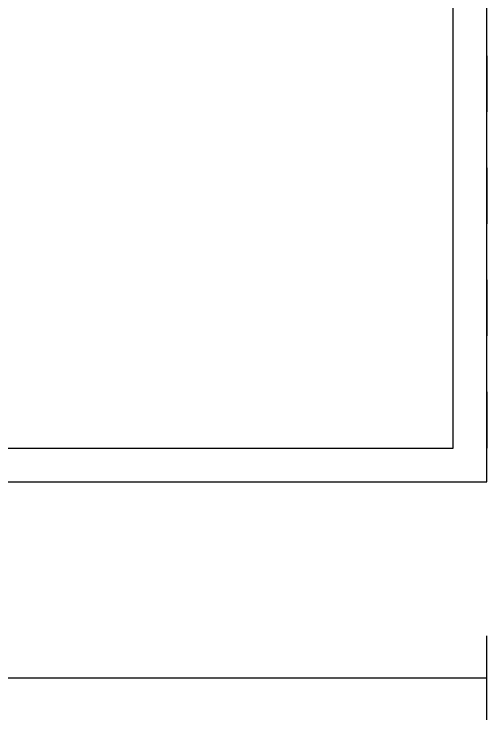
# Model space of a CAD drawing. Header units: millimetres. Extents: x 0 to 351840, y -132678 to 32417.
# Drawn here: x 2779.35 to 2796.2, y 199 to 224.18 of the extents above; entities that cross this region are included whole.
import ezdxf

# ---------------------------------------------------------------- set-up
doc = ezdxf.new("R2010")
doc.units = ezdxf.units.MM
doc.layers.add('AGPT-MARK', color=7, linetype='Continuous')
doc.layers.add('AGPT-ZONE', color=7, linetype='Continuous')

msp = doc.modelspace()

# ---------------------------------------------------------------- linework, layer by layer
at = {"layer": 'AGPT-MARK', "color": 8}
for points in [[(2796.2, 222.7), (2796.2, 220.7)], [(2796.2, 218.7), (2796.2, 216.7)], [(2796.2, 214.7), (2796.2, 212.7)], [(2796.2, 210.7), (2796.2, 208.7)], [(2779.5, 207.5), (2781.5, 207.5)], [(2783.5, 207.5), (2785.5, 207.5)], [(2787.5, 207.5), (2789.5, 207.5)], [(2791.5, 207.5), (2793.5, 207.5)], [(2795.5, 207.5), (2796.2, 207.5)]]:
    msp.add_lwpolyline(points, dxfattribs=at)
at = {"layer": 'AGPT-MARK'}
for points in [[(2796.2, 199), (2796.2, 202)], [(2739.5, 200.5), (2796.2, 200.5)]]:
    msp.add_lwpolyline(points, dxfattribs=at)
at = {"layer": 'AGPT-ZONE'}
for points in [[(2739.5, 207.5), (2796.2, 207.5), (2796.2, 250.7), (2739.5, 250.7)], [(2740.7, 208.7), (2795, 208.7), (2795, 249.5), (2740.7, 249.5)]]:
    msp.add_lwpolyline(points, close=True, dxfattribs=at)

doc.saveas('drawing.dxf')
